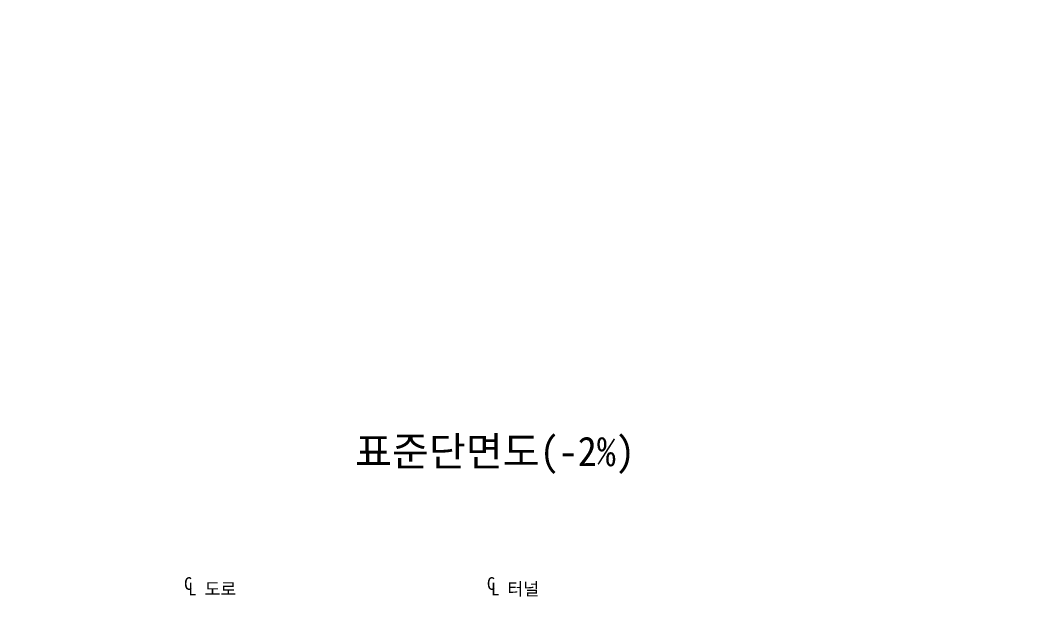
# Model space of a CAD drawing. Header units: millimetres. Extents: x -69382 to 174843, y -46375 to 101648.
# Drawn here: x 45013 to 56933, y 54683 to 61562 of the extents above; entities that cross this region are included whole.
import ezdxf
from ezdxf.enums import TextEntityAlignment as Align

# ---------------------------------------------------------------- set-up
doc = ezdxf.new("R2010")
doc.units = ezdxf.units.MM
doc.header["$LTSCALE"] = 1000
for name, color, linetype in [('-길작업', 255, 'Continuous'), ('CS-DIML', 1, 'Continuous'), ('CS-LEAT', 3, 'Continuous'), ('CZ-TEX1', 6, 'Continuous')]:
    doc.layers.add(name, color=color, linetype=linetype)
doc.styles.add('WBMTXT', font='DotumChe.ttf')
doc.styles.add('WGTXT', font='DotumChe.ttf')
doc.dimstyles.new('DIM-50(j)', dxfattribs={"dimscale": 50, "dimtxt": 3, "dimasz": 0.6, "dimexe": 1.25, "dimexo": 0, "dimgap": 1.25, "dimtad": 1, "dimdec": 0, "dimdsep": 46, "dimlunit": 6, "dimtxsty": 'WGTXT', "dimblk": 'CMRSPOS', "dimcen": 6.375, "dimclrd": 1, "dimclre": 1, "dimclrt": 3, "dimadec": 4, "dimazin": 0, "dimtfac": 1, "dimtdec": 0, "dimtix": 1, "dimtmove": 2, "dimatfit": 1, "dimldrblk": 'CMRSPOS', "dimfxl": 1.25, "dimtolj": 1, "dimtzin": 0, "dimarcsym": 0})

# ---------------------------------------------------------------- blocks, each defined once
blk = doc.blocks.new('CMRSPOS')
at = {"layer": 'CS-DIML', "color": 1}
blk.add_line((-0.75, 0), (-1.5, 0), dxfattribs=at)
at = {"layer": 'CS-DIML', "color": 1, "const_width": 0.75}
blk.add_lwpolyline([(-0.375, 0, 1), (0.375, 0, 1)], format="xyb", close=True, dxfattribs=at)
blk = doc.blocks.new('*D323')
at = {"layer": '-길작업', "color": 1, "lineweight": -2, "transparency": 16777216}
blk.add_arc((48401, 49192), 794, 142.1659, 199.1998, dxfattribs=at)
at = {"layer": 'Defpoints', "color": 0, "transparency": 16777216}
for p in [(33658, 61562), (47653, 49457), (48401, 49192), (45407, 48021), (50657, 47299)]:
    blk.add_point(p, dxfattribs=at)
at = {"layer": '-길작업', "color": 1, "lineweight": -2, "transparency": 16777216, "xscale": 30, "yscale": 30, "zscale": 30}
for p, rotation in [((47793, 49702), 51.08296658144037), ((47662, 48903), 290.2827879580362)]:
    blk.add_blockref('CMRSPOS', p, dxfattribs=dict(at, rotation=rotation))
at = {"layer": '-길작업', "color": 3, "transparency": 16777216, "insert": (47482, 49343), "char_height": 150, "attachment_point": 5, "rotation": 80.6829, "style": 'WGTXT'}
blk.add_mtext('\\A1;61.3658°', dxfattribs=at)
blk = doc.blocks.new('*D324')
at = {"layer": '-길작업', "color": 1, "lineweight": -2, "transparency": 16777216}
blk.add_arc((48554, 49063), 1838, 140.9351, 215.1448, dxfattribs=at)
at = {"layer": 'Defpoints', "color": 0, "transparency": 16777216}
for p in [(33658, 61562), (46775, 49528), (48554, 49063), (50657, 47299), (45552, 46876)]:
    blk.add_point(p, dxfattribs=at)
at = {"layer": '-길작업', "color": 1, "lineweight": -2, "transparency": 16777216, "xscale": 30, "yscale": 30, "zscale": 30}
for p, rotation in [((47146, 50245), 50.46754337471499), ((47068, 47981), 305.6123687077562)]:
    blk.add_blockref('CMRSPOS', p, dxfattribs=dict(at, rotation=rotation))
at = {"layer": '-길작업', "color": 3, "transparency": 16777216, "insert": (46579, 49131), "char_height": 150, "attachment_point": 5, "rotation": 88.04, "style": 'WGTXT'}
blk.add_mtext('\\A1;76.0799°', dxfattribs=at)
blk = doc.blocks.new('*D325')
at = {"layer": '-길작업', "color": 1, "lineweight": -2, "transparency": 16777216}
blk.add_arc((52689, 49004), 884, 343.028, 38.0561, dxfattribs=at)
at = {"layer": 'Defpoints', "color": 0, "transparency": 16777216}
for p in [(67656, 61562), (52689, 49004), (53573, 49015), (56007, 47867), (50657, 47299)]:
    blk.add_point(p, dxfattribs=at)
at = {"layer": '-길작업', "color": 1, "lineweight": -2, "transparency": 16777216, "xscale": 30, "yscale": 30, "zscale": 30}
for p, rotation in [((53366, 49572), 129.0280470541478), ((53526, 48717), 252.0560728829096)]:
    blk.add_blockref('CMRSPOS', p, dxfattribs=dict(at, rotation=rotation))
at = {"layer": '-길작업', "color": 3, "transparency": 16777216, "insert": (53694, 49191), "char_height": 150, "attachment_point": 5, "rotation": 280.5421, "style": 'WGTXT'}
blk.add_mtext('\\A1;58.9159°', dxfattribs=at)
blk = doc.blocks.new('*D326')
at = {"layer": '-길작업', "color": 1, "lineweight": -2, "transparency": 16777216}
blk.add_arc((52524, 48865), 1842, 328.7367, 39.0667, dxfattribs=at)
at = {"layer": 'Defpoints', "color": 0, "transparency": 16777216}
for p in [(67656, 61562), (52524, 48865), (54347, 48605), (50657, 47299), (55928, 46722)]:
    blk.add_point(p, dxfattribs=at)
at = {"layer": '-길작업', "color": 1, "lineweight": -2, "transparency": 16777216, "xscale": 30, "yscale": 30, "zscale": 30}
for p, rotation in [((53935, 50049), 129.5333485001632), ((54082, 47884), 238.270031497869)]:
    blk.add_blockref('CMRSPOS', p, dxfattribs=dict(at, rotation=rotation))
at = {"layer": '-길작업', "color": 3, "transparency": 16777216, "insert": (54499, 49000), "char_height": 150, "attachment_point": 5, "rotation": 273.9017, "style": 'WGTXT'}
blk.add_mtext('\\A1;72.1966°', dxfattribs=at)

msp = doc.modelspace()

# ---------------------------------------------------------------- texts
at = {"layer": 'CS-LEAT', "style": 'WGTXT'}
for s, p in [('C', (46961.6332, 54791.6982)), ('L 도로', (47012.344, 54726.8985)), ('C', (50561.6332, 54791.6982)), ('L 터널', (50612.344, 54726.8985))]:
    msp.add_text(s, height=150, dxfattribs=at).set_placement(p)
at = {"layer": 'CZ-TEX1', "style": 'WBMTXT'}
msp.add_text('표준단면도(-2%)', height=350, dxfattribs=at).set_placement((50657.0067, 56436.6095), align=Align.MIDDLE_CENTER)

# ---------------------------------------------------------------- dimensions: what is measured, and where the dimension line sits
at = {"layer": '-길작업', "color": 3}
for base, line1, line2, picture, middle in [((47652.88, 49457.4665), ((48400.7928, 49191.9591), (45407.0067, 48020.7709)), ((50657.0067, 47298.7709), (33658.3181, 61562.3642)), '*D323', (47481.8364, 49342.726)), ((46775.4555, 49528.0116), ((48553.9909, 49063.4107), (45551.7774, 46875.7709)), ((50657.0067, 47298.7709), (33658.3181, 61562.3642)), '*D324', (46579.3299, 49130.9887)), ((53573.2008, 49014.9631), ((52688.9918, 49003.8088), (56007.0067, 47866.7709)), ((50657.0067, 47298.7709), (67655.6953, 61562.3642)), '*D325', (53693.6226, 49190.769)), ((54347.1293, 48604.8007), ((52523.9137, 48865.2918), (55928.2127, 46721.7709)), ((50657.0067, 47298.7709), (67655.6953, 61562.3642)), '*D326', (54498.6563, 48999.9748))]:
    dim = msp.add_angular_dim_2l(base=base, line1=line1, line2=line2, dimstyle='DIM-50(j)', dxfattribs=at)
    dim.commit()
    dim.dimension.update_dxf_attribs({"geometry": picture, "text_midpoint": middle})

doc.saveas('drawing.dxf')
